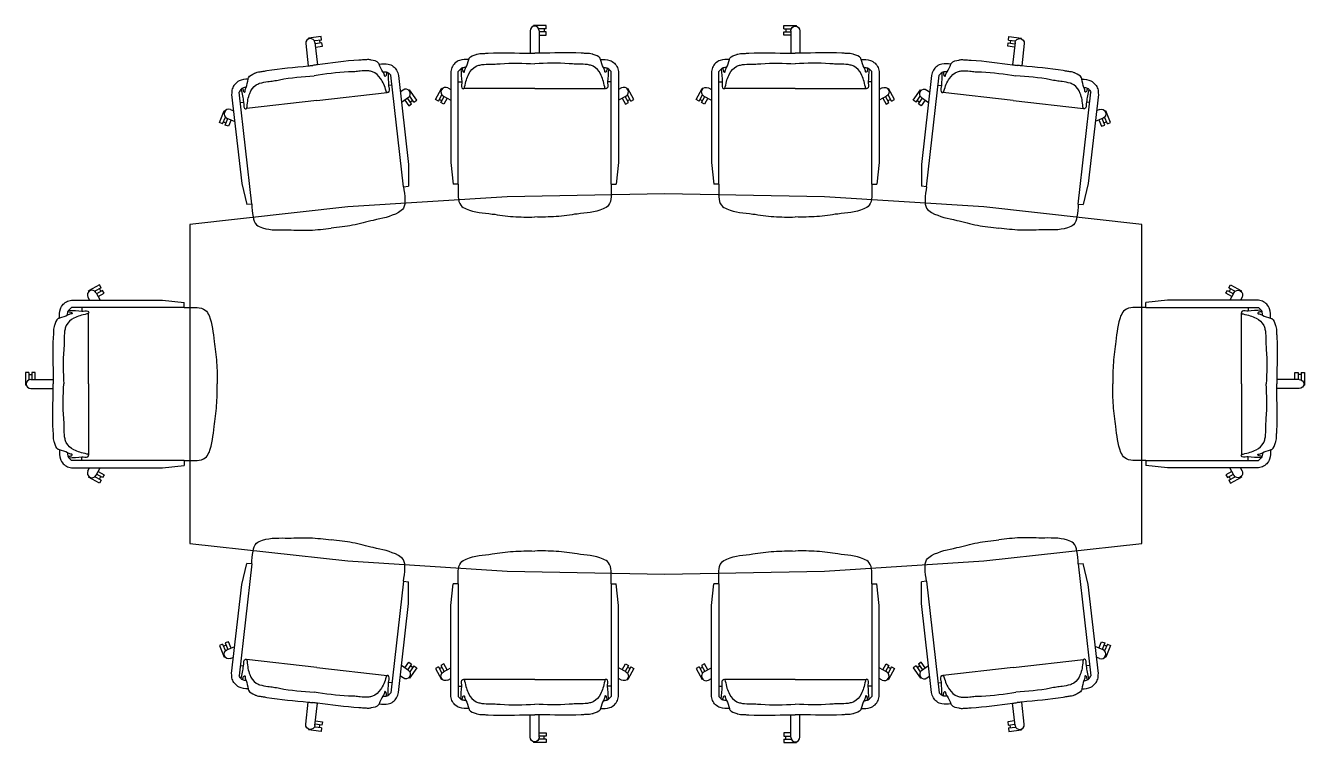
# Model space of a CAD drawing. Header units: millimetres. Extents: x -521 to 3507, y -626 to 1632.
import ezdxf

# ---------------------------------------------------------------- set-up
doc = ezdxf.new("R2010")
doc.units = ezdxf.units.MM
doc.layers.add('ceco.net 343', color=7, linetype='Continuous')

# ---------------------------------------------------------------- blocks, each defined once
blk = doc.blocks.new('Ceco.NET-Furniture-Tm-343')
at = {"layer": 'ceco.net 343'}
for p, q in [((-14.6, 586.6), (-14.6, 516.1)), ((36.5, 603.1), (-3.4, 603.1)), ((-3.4, 600.8), (-3.4, 603.1)), ((36.5, 592.4), (13.4, 592.4)), ((14.6, 586.6), (14.6, 516.1)), ((36.5, 583.1), (14.6, 583.1)), ((14.6, 572.5), (36.5, 572.5)), ((29.8, 592.4), (29.8, 583.1)), ((36.5, 592.4), (36.5, 603.1)), ((36.5, 572.5), (36.5, 583.1)), ((-264.5, 453.5), (-264.5, 171.6)), ((-240.6, 103.8), (-240.6, 458.1)), ((240.6, 103.8), (240.6, 458.1)), ((264.5, 453.5), (264.5, 171.6)), ((-312.7, 369.9), (-293.6, 404.9)), ((-291.6, 403.8), (-293.6, 404.9)), ((-273.7, 406.9), (-264.5, 401.9)), ((-240.6, 425.7), (-230, 425.7)), ((0, 404.4), (-223.3, 404.4)), ((0, 404.4), (223.3, 404.4)), ((240.6, 425.7), (230, 425.7)), ((273.7, 406.9), (264.5, 401.9)), ((291.6, 403.8), (293.6, 404.9)), ((312.7, 369.9), (293.6, 404.9)), ((-303.3, 364.8), (-312.7, 369.9)), ((-303.3, 364.8), (-292.2, 385)), ((-300.1, 370.7), (-291.9, 366.2)), ((-295.1, 360.3), (-284.6, 379.5)), ((-287.7, 381.2), (-264.5, 368.6)), ((-275.3, 374.5), (-285.7, 355.3)), ((287.7, 381.2), (264.5, 368.6)), ((275.3, 374.5), (285.7, 355.3)), ((295.1, 360.3), (284.6, 379.5)), ((300.1, 370.7), (291.9, 366.2)), ((303.3, 364.8), (292.2, 385)), ((303.3, 364.8), (312.7, 369.9)), ((-285.7, 355.3), (-295.1, 360.3)), ((285.7, 355.3), (295.1, 360.3)), ((-264.5, 171.6), (-256.4, 103.8)), ((264.5, 171.6), (256.4, 103.8)), ((-240.6, 103.8), (-256.4, 103.8)), ((240.6, 103.8), (256.4, 103.8))]:
    blk.add_line(p, q, dxfattribs=at)
for centre, start, end in [((0, 586.6), 0, 180), ((-280.7, 394), 61.4687, 241.4687), ((280.7, 394), 298.5313, 118.5313)]:
    blk.add_arc(centre, 14.6, start, end, dxfattribs=at)
for points in [[(-207.5, 496.1), (-236.5, 493.5), (-251.2, 484.2), (-260.5, 470.9), (-264.5, 453.5)], [(-233.1, 466.5), (-229.9, 425.7), (-229.9, 421.7), (-225.9, 404.4), (-223.3, 404.4), (-220.6, 409.7), (-207.3, 450.9), (-184.7, 474.9), (-172.8, 478.9), (-146.2, 481.5), (-128.9, 481.5), (-109, 482.9), (0, 482.9)], [(-228.5, 469.1), (-227.2, 462.9), (-225.9, 458.9), (-223.3, 456.2), (-221.9, 456.2), (-220.6, 460.3), (-216.6, 470.9), (-207.5, 496.1), (-206, 500.1), (-184.7, 512.1), (-180.7, 513.4), (-172.8, 514.7), (-160.9, 515.3), (-146.2, 516.1), (-14.6, 516.1), (0, 516.1)], [(228.5, 469.1), (227.2, 462.9), (225.9, 458.9), (223.3, 456.2), (221.9, 456.2), (220.6, 460.3), (216.6, 470.9), (207.5, 496.1), (206, 500.1), (184.7, 512.1), (180.7, 513.4), (172.8, 514.7), (160.9, 515.3), (146.2, 516.1), (14.6, 516.1), (0, 516.1)], [(233.1, 466.5), (229.9, 425.7), (229.9, 421.7), (225.9, 404.4), (223.3, 404.4), (220.6, 409.7), (207.3, 450.9), (184.7, 474.9), (172.8, 478.9), (146.2, 481.5), (128.9, 481.5), (109, 482.9), (0, 482.9)], [(207.5, 496.1), (236.5, 493.5), (251.2, 484.2), (260.5, 470.9), (264.5, 453.5)], [(-216.6, 470.9), (-227.2, 469.6), (-232.6, 466.9), (-240.6, 458.1)], [(216.6, 470.9), (227.2, 469.6), (232.6, 466.9), (240.6, 458.1)], [(-240.6, 103.8), (-240.6, 63), (-232.8, 36.9), (-215.4, 25.3), (-134.3, 9.4), (-67.8, 1.3), (0, 0)], [(240.6, 103.8), (240.6, 63), (232.8, 36.9), (215.4, 25.3), (134.3, 9.4), (67.8, 1.3), (0, 0)]]:
    blk.add_spline(points, degree=3, dxfattribs=at)
blk = doc.blocks.new('ww344')
at = {"layer": 'ceco.net 343'}
blk.add_lwpolyline([(2994.7, 1005.3), (2497.3, 1060.9), (1995.2, 1093.1), (1493.1, 1102.3), (995.7, 1093.1), (493.6, 1060.9), (-3.9, 1005.3), (-3.9, 0.7), (493.6, -54.6), (995.7, -86.8), (1493.1, -96), (1995.2, -86.8), (2497.3, -54.6), (2994.7, 0.7)], close=True, dxfattribs=at)
for p, rotation in [((442, 994.1), 6.468332855046839), ((82.1, 503), 90), ((2544.3, 11.9), 186.4683328550469), ((1903.6, -23.2), 180)]:
    blk.add_blockref('Ceco.NET-Furniture-Tm-343', p, dxfattribs=dict(at, rotation=rotation))
blk.add_blockref('Ceco.NET-Furniture-Tm-343', (1082.6, 1029.2), dxfattribs=at)
at = {"layer": 'ceco.net 343', "xscale": -1}
blk.add_blockref('Ceco.NET-Furniture-Tm-343', (1903.6, 1029.2), dxfattribs=at)
for p, rotation in [((2544.3, 994.1), 353.5316671449531), ((2904.2, 503), 270), ((442, 11.9), 173.5316671449531), ((1082.6, -23.2), 180)]:
    blk.add_blockref('Ceco.NET-Furniture-Tm-343', p, dxfattribs=dict(at, rotation=rotation))

msp = doc.modelspace()

# ---------------------------------------------------------------- block references
msp.add_blockref('ww344', (0, 0))

doc.saveas('drawing.dxf')
